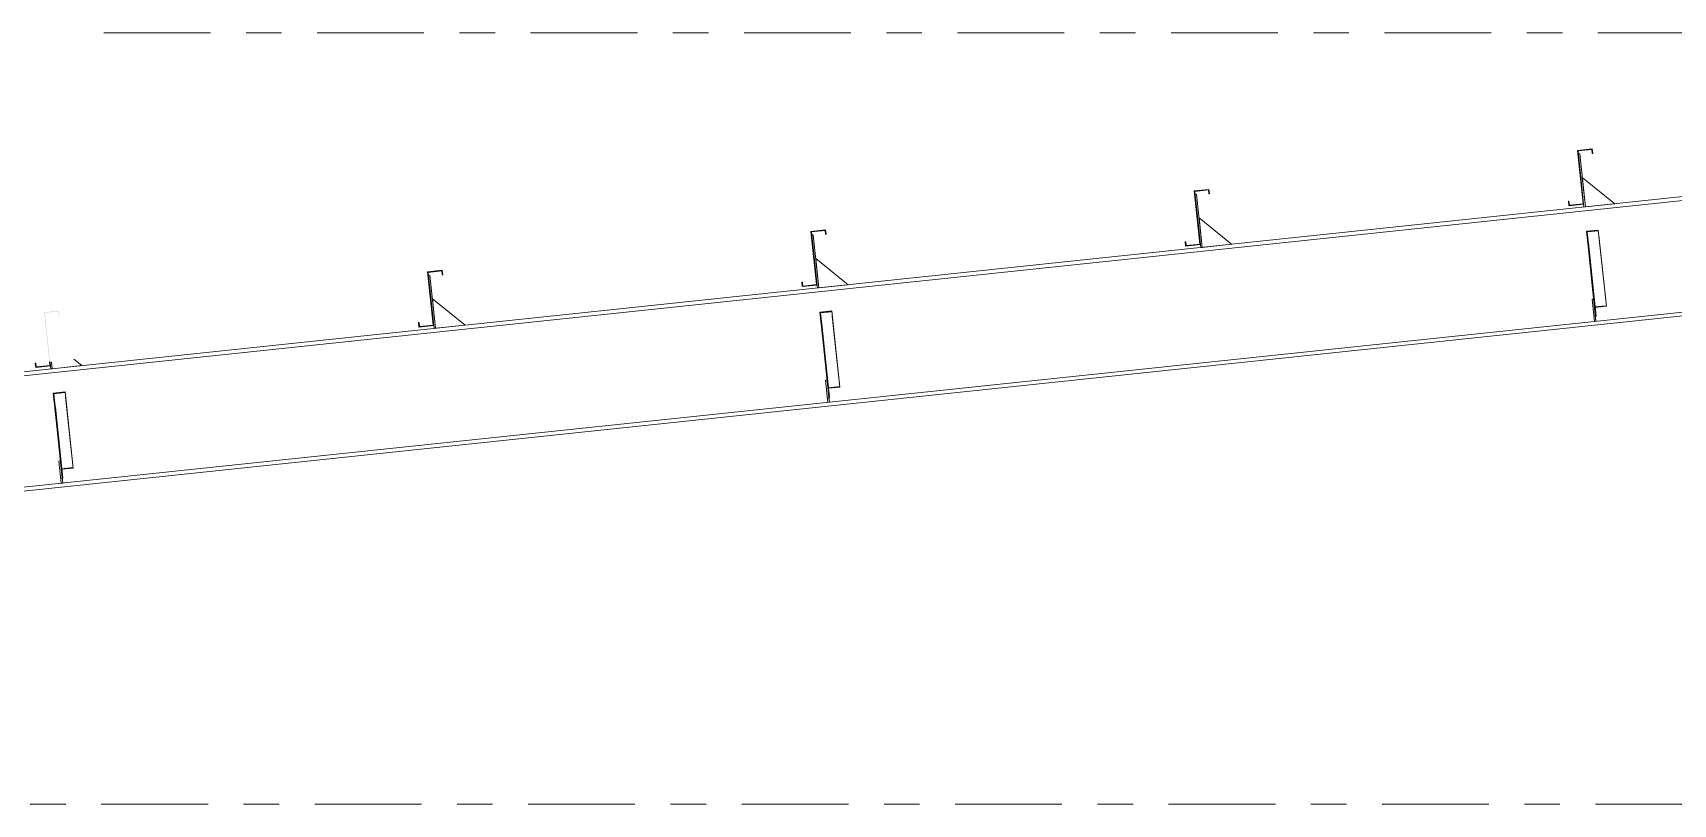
# Model space of a CAD drawing. Header units: millimetres. Extents: x -49 to 773, y -82 to 492.
# Drawn here: x 132.08 to 178.18, y 256.35 to 278.02 of the extents above; entities that cross this region are included whole.
import ezdxf

# ---------------------------------------------------------------- set-up
doc = ezdxf.new("R2010")
doc.units = ezdxf.units.MM
for name, pattern in [('XKITLINE00', [0]), ('XKITLINE02', [4, 2, -2]), ('XKITLINE03', [6, 3, -1, 1, -1])]:
    doc.linetypes.add(name, pattern=pattern)
doc.layers.add('Part', color=2, linetype='Continuous', lineweight=0)
doc.layers.add('S-grid', color=1, linetype='Continuous', lineweight=0)

# ---------------------------------------------------------------- blocks, each defined once
blk = doc.blocks.new('*A205')
at = {"layer": 'Part'}
blk.add_hatch(color=3, dxfattribs=at).paths.add_polyline_path([(154.199, 270.172), (154.53, 270.207), (154.532, 270.186), (154.217, 270.153), (154.259, 269.754), (154.243, 269.752)], flags=17)
blk = doc.blocks.new('*A206')
at = {"layer": 'Part'}
blk.add_hatch(color=3, dxfattribs=at).paths.add_polyline_path([(175.746, 272.445), (176.077, 272.48), (176.079, 272.459), (175.765, 272.426), (175.807, 272.027), (175.79, 272.025)], flags=17)
blk = doc.blocks.new('*A209')
at = {"layer": 'Part'}
blk.add_hatch(color=3, dxfattribs=at).paths.add_polyline_path([(132.397, 270.168), (132.811, 270.212), (132.825, 270.088), (132.81, 270.086), (132.798, 270.196), (132.414, 270.155), (132.571, 268.662), (132.157, 268.618), (132.144, 268.742), (132.159, 268.744), (132.17, 268.634), (132.555, 268.675)], flags=17)
blk = doc.blocks.new('*A210')
at = {"layer": 'Part'}
blk.add_hatch(color=3, dxfattribs=at).paths.add_polyline_path([(143.171, 271.305), (143.585, 271.348), (143.598, 271.224), (143.583, 271.223), (143.572, 271.332), (143.187, 271.291), (143.345, 269.798), (142.93, 269.754), (142.917, 269.879), (142.932, 269.88), (142.944, 269.771), (143.328, 269.811)], flags=17)
blk = doc.blocks.new('*A211')
at = {"layer": 'Part'}
blk.add_hatch(color=3, dxfattribs=at).paths.add_polyline_path([(143.171, 271.305), (143.585, 271.348), (143.598, 271.224), (143.583, 271.223), (143.572, 271.332), (143.187, 271.291), (143.345, 269.798), (142.93, 269.754), (142.917, 269.879), (142.932, 269.88), (142.944, 269.771), (143.328, 269.811)], flags=17)
blk = doc.blocks.new('*A214')
at = {"layer": 'Part'}
blk.add_hatch(color=3, dxfattribs=at).paths.add_polyline_path([(132.651, 267.9), (132.983, 267.935), (132.985, 267.914), (132.67, 267.88), (132.712, 267.481), (132.696, 267.48)], flags=17)
blk = doc.blocks.new('*A215')
at = {"layer": 'Part'}
blk.add_hatch(color=3, dxfattribs=at).paths.add_polyline_path([(153.944, 272.441), (154.359, 272.485), (154.372, 272.361), (154.357, 272.359), (154.345, 272.468), (153.961, 272.428), (154.118, 270.934), (153.704, 270.891), (153.691, 271.015), (153.706, 271.017), (153.717, 270.907), (154.102, 270.948)], flags=17)
blk = doc.blocks.new('*A216')
at = {"layer": 'Part'}
blk.add_hatch(color=3, dxfattribs=at).paths.add_polyline_path([(153.944, 272.441), (154.359, 272.485), (154.372, 272.361), (154.357, 272.359), (154.345, 272.468), (153.961, 272.428), (154.118, 270.934), (153.704, 270.891), (153.691, 271.015), (153.706, 271.017), (153.717, 270.907), (154.102, 270.948)], flags=17)
blk = doc.blocks.new('*A217')
at = {"layer": 'Part'}
blk.add_hatch(color=3, dxfattribs=at).paths.add_polyline_path([(164.718, 273.577), (165.132, 273.621), (165.145, 273.497), (165.13, 273.495), (165.119, 273.605), (164.734, 273.564), (164.892, 272.071), (164.477, 272.027), (164.464, 272.151), (164.479, 272.153), (164.491, 272.044), (164.875, 272.084)], flags=17)
blk = doc.blocks.new('*A218')
at = {"layer": 'Part'}
blk.add_hatch(color=3, dxfattribs=at).paths.add_polyline_path([(164.718, 273.577), (165.132, 273.621), (165.145, 273.497), (165.13, 273.495), (165.119, 273.605), (164.734, 273.564), (164.892, 272.071), (164.477, 272.027), (164.464, 272.151), (164.479, 272.153), (164.491, 272.044), (164.875, 272.084)], flags=17)
blk = doc.blocks.new('*A219')
at = {"layer": 'Part'}
blk.add_hatch(color=3, dxfattribs=at).paths.add_polyline_path([(175.491, 274.714), (175.906, 274.758), (175.919, 274.633), (175.904, 274.632), (175.892, 274.741), (175.508, 274.701), (175.665, 273.207), (175.251, 273.163), (175.238, 273.288), (175.253, 273.289), (175.264, 273.18), (175.649, 273.22)], flags=17)
blk = doc.blocks.new('*A220')
at = {"layer": 'Part'}
blk.add_hatch(color=3, dxfattribs=at).paths.add_polyline_path([(175.491, 274.714), (175.906, 274.758), (175.919, 274.633), (175.904, 274.632), (175.892, 274.741), (175.508, 274.701), (175.665, 273.207), (175.251, 273.163), (175.238, 273.288), (175.253, 273.289), (175.264, 273.18), (175.649, 273.22)], flags=17)
blk = doc.blocks.new('*A225')
at = {"layer": 'Part'}
blk.add_hatch(color=3, dxfattribs=at).paths.add_polyline_path([(132.397, 270.168), (132.811, 270.212), (132.825, 270.088), (132.81, 270.086), (132.798, 270.196), (132.414, 270.155), (132.571, 268.662), (132.157, 268.618), (132.144, 268.742), (132.159, 268.744), (132.17, 268.634), (132.555, 268.675)], flags=17)
blk = doc.blocks.new('*A1010')
at = {"layer": 'S-grid', "color": 1, "linetype": 'XKITLINE03', "lineweight": 0}
blk.add_line((134.068, 278.019), (310.099, 278.019), dxfattribs=at)
blk = doc.blocks.new('*A1011')
at = {"layer": 'S-grid', "color": 1, "linetype": 'XKITLINE03', "lineweight": 0}
blk.add_line((-10, 256.353), (505.59, 256.353), dxfattribs=at)
blk = doc.blocks.new('*A1212')
at = {"layer": 'Part', "color": 2, "linetype": 'XKITLINE00', "lineweight": 0}
for p, q in [((187.084, 274.328), (114.45, 266.667)), ((187.095, 274.22), (114.462, 266.559)), ((187.093, 274.245), (187.095, 274.22)), ((187.422, 271.121), (122.476, 264.27)), ((187.422, 271.121), (187.434, 271.013)), ((187.434, 271.013), (122.487, 264.162)), ((122.145, 264.235), (114.788, 263.459)), ((122.156, 264.128), (114.8, 263.352))]:
    blk.add_line(p, q, dxfattribs=at)
at = {"layer": 'Part', "color": 7, "linetype": 'XKITLINE02', "lineweight": 0}
for p, q in [((187.084, 274.328), (187.093, 274.245)), ((187.095, 274.22), (187.422, 271.121)), ((114.45, 266.667), (114.8, 263.352)), ((122.476, 264.27), (122.145, 264.235)), ((122.487, 264.162), (122.156, 264.128))]:
    blk.add_line(p, q, dxfattribs=at)
blk = doc.blocks.new('*A1226')
at = {"layer": 'Part', "color": 2, "linetype": 'XKITLINE00', "lineweight": 0}
for p, q in [((154.199, 270.172), (154.53, 270.207)), ((154.532, 270.186), (154.217, 270.153)), ((154.53, 270.207), (154.756, 268.068)), ((154.243, 269.752), (154.199, 270.172)), ((154.217, 270.153), (154.259, 269.754)), ((154.259, 269.754), (154.243, 269.752)), ((154.243, 269.752), (154.427, 268.006)), ((154.467, 267.786), (154.259, 269.754)), ((154.441, 268.034), (154.756, 268.068)), ((154.451, 267.784), (154.467, 267.786))]:
    blk.add_line(p, q, dxfattribs=at)
at = {"layer": 'Part', "color": 7, "linetype": 'XKITLINE02', "lineweight": 0}
for p, q in [((154.423, 268.046), (154.754, 268.081)), ((154.427, 268.006), (154.451, 267.784))]:
    blk.add_line(p, q, dxfattribs=at)
blk = doc.blocks.new('*A1227')
at = {"layer": 'Part', "color": 7, "linetype": 'XKITLINE02', "lineweight": 0}
for p, q in [((154.756, 268.068), (154.53, 270.207)), ((154.451, 267.784), (154.199, 270.172)), ((154.467, 267.786), (154.217, 270.153)), ((154.423, 268.046), (154.754, 268.081)), ((154.441, 268.034), (154.756, 268.068)), ((154.451, 267.784), (154.467, 267.786))]:
    blk.add_line(p, q, dxfattribs=at)
blk = doc.blocks.new('*A1228')
at = {"layer": 'Part', "color": 7, "linetype": 'XKITLINE02', "lineweight": 0}
for p, q in [((154.4, 268.266), (154.358, 268.261)), ((154.358, 268.261), (154.424, 267.64)), ((154.465, 267.644), (154.4, 268.266)), ((154.411, 267.764), (154.452, 267.769)), ((154.424, 267.64), (154.465, 267.644))]:
    blk.add_line(p, q, dxfattribs=at)
blk = doc.blocks.new('*A1229')
at = {"layer": 'Part', "color": 2, "linetype": 'XKITLINE00', "lineweight": 0}
for p, q in [((154.011, 272.348), (153.97, 272.343)), ((154.168, 270.856), (154.011, 272.348)), ((154.118, 270.934), (154.127, 270.852))]:
    blk.add_line(p, q, dxfattribs=at)
at = {"layer": 'Part', "color": 7, "linetype": 'XKITLINE02', "lineweight": 0}
for p, q in [((153.97, 272.343), (154.118, 270.934)), ((154.127, 270.852), (154.168, 270.856))]:
    blk.add_line(p, q, dxfattribs=at)
blk = doc.blocks.new('*A1230')
at = {"layer": 'Part', "color": 2, "linetype": 'XKITLINE00', "lineweight": 0}
for p, q in [((154.358, 268.261), (154.4, 268.266)), ((154.424, 267.64), (154.358, 268.261)), ((154.427, 268.006), (154.465, 267.644))]:
    blk.add_line(p, q, dxfattribs=at)
at = {"layer": 'Part', "color": 7, "linetype": 'XKITLINE02', "lineweight": 0}
for p, q in [((154.4, 268.266), (154.427, 268.006)), ((154.411, 267.764), (154.452, 267.769)), ((154.465, 267.644), (154.424, 267.64))]:
    blk.add_line(p, q, dxfattribs=at)
blk = doc.blocks.new('*A1231')
at = {"layer": 'Part', "color": 2, "linetype": 'XKITLINE00', "lineweight": 0}
blk.add_line((154.997, 270.943), (154.081, 271.685), dxfattribs=at)
at = {"layer": 'Part', "color": 7, "linetype": 'XKITLINE02', "lineweight": 0}
for p, q in [((154.081, 271.685), (154.168, 270.856)), ((154.168, 270.856), (154.997, 270.943))]:
    blk.add_line(p, q, dxfattribs=at)
blk = doc.blocks.new('*A1232')
at = {"layer": 'Part', "color": 2, "linetype": 'XKITLINE00', "lineweight": 0}
blk.add_line((176.544, 273.216), (175.628, 273.957), dxfattribs=at)
at = {"layer": 'Part', "color": 7, "linetype": 'XKITLINE02', "lineweight": 0}
for p, q in [((175.628, 273.957), (175.716, 273.129)), ((175.716, 273.129), (176.544, 273.216))]:
    blk.add_line(p, q, dxfattribs=at)
blk = doc.blocks.new('*A1233')
at = {"layer": 'Part', "color": 2, "linetype": 'XKITLINE00', "lineweight": 0}
for p, q in [((164.785, 273.484), (164.743, 273.48)), ((164.942, 271.992), (164.785, 273.484)), ((164.892, 272.071), (164.901, 271.988))]:
    blk.add_line(p, q, dxfattribs=at)
at = {"layer": 'Part', "color": 7, "linetype": 'XKITLINE02', "lineweight": 0}
for p, q in [((164.743, 273.48), (164.892, 272.071)), ((164.901, 271.988), (164.942, 271.992))]:
    blk.add_line(p, q, dxfattribs=at)
blk = doc.blocks.new('*A1234')
at = {"layer": 'Part', "color": 2, "linetype": 'XKITLINE00', "lineweight": 0}
blk.add_line((165.771, 272.08), (164.855, 272.821), dxfattribs=at)
at = {"layer": 'Part', "color": 7, "linetype": 'XKITLINE02', "lineweight": 0}
for p, q in [((164.855, 272.821), (164.942, 271.992)), ((164.942, 271.992), (165.771, 272.08))]:
    blk.add_line(p, q, dxfattribs=at)
blk = doc.blocks.new('*A1235')
at = {"layer": 'Part', "color": 2, "linetype": 'XKITLINE00', "lineweight": 0}
for p, q in [((175.905, 270.534), (175.947, 270.539)), ((175.971, 269.913), (175.905, 270.534)), ((175.974, 270.279), (176.012, 269.917))]:
    blk.add_line(p, q, dxfattribs=at)
at = {"layer": 'Part', "color": 7, "linetype": 'XKITLINE02', "lineweight": 0}
for p, q in [((175.947, 270.539), (175.974, 270.279)), ((175.958, 270.037), (175.999, 270.041)), ((176.012, 269.917), (175.971, 269.913))]:
    blk.add_line(p, q, dxfattribs=at)
blk = doc.blocks.new('*A1236')
at = {"layer": 'Part', "color": 2, "linetype": 'XKITLINE00', "lineweight": 0}
for p, q in [((175.558, 274.62), (175.517, 274.616)), ((175.716, 273.129), (175.558, 274.62)), ((175.665, 273.207), (175.674, 273.124))]:
    blk.add_line(p, q, dxfattribs=at)
at = {"layer": 'Part', "color": 7, "linetype": 'XKITLINE02', "lineweight": 0}
for p, q in [((175.517, 274.616), (175.665, 273.207)), ((175.674, 273.124), (175.716, 273.129))]:
    blk.add_line(p, q, dxfattribs=at)
blk = doc.blocks.new('*A1237')
at = {"layer": 'Part', "color": 7, "linetype": 'XKITLINE02', "lineweight": 0}
for p, q in [((175.947, 270.539), (175.905, 270.534)), ((175.905, 270.534), (175.971, 269.913)), ((176.012, 269.917), (175.947, 270.539)), ((175.958, 270.037), (175.999, 270.041)), ((175.971, 269.913), (176.012, 269.917))]:
    blk.add_line(p, q, dxfattribs=at)
blk = doc.blocks.new('*A1238')
at = {"layer": 'Part', "color": 7, "linetype": 'XKITLINE02', "lineweight": 0}
for p, q in [((175.998, 270.057), (175.746, 272.445)), ((176.014, 270.059), (175.765, 272.426)), ((176.303, 270.34), (176.077, 272.48)), ((175.97, 270.319), (176.302, 270.353)), ((175.988, 270.307), (176.303, 270.34)), ((175.998, 270.057), (176.014, 270.059))]:
    blk.add_line(p, q, dxfattribs=at)
blk = doc.blocks.new('*A1239')
at = {"layer": 'Part', "color": 2, "linetype": 'XKITLINE00', "lineweight": 0}
for p, q in [((175.746, 272.445), (176.077, 272.48)), ((175.79, 272.025), (175.746, 272.445)), ((176.079, 272.459), (175.765, 272.426)), ((175.765, 272.426), (175.807, 272.027)), ((176.077, 272.48), (176.303, 270.34)), ((175.807, 272.027), (175.79, 272.025)), ((175.79, 272.025), (175.974, 270.279)), ((176.014, 270.059), (175.807, 272.027)), ((175.988, 270.307), (176.303, 270.34)), ((175.998, 270.057), (176.014, 270.059))]:
    blk.add_line(p, q, dxfattribs=at)
at = {"layer": 'Part', "color": 7, "linetype": 'XKITLINE02', "lineweight": 0}
for p, q in [((175.97, 270.319), (176.302, 270.353)), ((175.974, 270.279), (175.998, 270.057))]:
    blk.add_line(p, q, dxfattribs=at)
blk = doc.blocks.new('*A1251')
at = {"layer": 'Part', "color": 2, "linetype": 'XKITLINE00', "lineweight": 0}
for p, q in [((132.144, 268.742), (132.159, 268.744)), ((132.144, 268.734), (132.144, 268.742)), ((132.157, 268.618), (132.144, 268.734)), ((132.571, 268.662), (132.157, 268.618)), ((132.159, 268.744), (132.159, 268.736)), ((132.159, 268.736), (132.17, 268.634)), ((132.17, 268.634), (132.555, 268.675)), ((132.555, 268.675), (132.544, 268.776)), ((132.559, 268.778), (132.571, 268.662))]:
    blk.add_line(p, q, dxfattribs=at)
blk = doc.blocks.new('*A1252')
at = {"layer": 'Part', "color": 2, "linetype": 'XKITLINE00', "lineweight": 0}
for p, q in [((143.171, 271.305), (143.585, 271.348)), ((143.328, 269.811), (143.171, 271.305)), ((143.572, 271.332), (143.187, 271.291)), ((143.187, 271.291), (143.345, 269.798)), ((143.583, 271.223), (143.572, 271.332)), ((143.598, 271.224), (143.583, 271.223)), ((143.585, 271.348), (143.598, 271.224)), ((142.917, 269.879), (142.932, 269.88)), ((142.93, 269.754), (142.917, 269.879)), ((143.345, 269.798), (142.93, 269.754)), ((142.932, 269.88), (142.944, 269.771)), ((142.944, 269.771), (143.328, 269.811))]:
    blk.add_line(p, q, dxfattribs=at)
blk = doc.blocks.new('*A1253')
at = {"layer": 'Part', "color": 2, "linetype": 'XKITLINE00', "lineweight": 0}
for p, q in [((143.171, 271.305), (143.585, 271.348)), ((143.328, 269.811), (143.171, 271.305)), ((143.572, 271.332), (143.187, 271.291)), ((143.187, 271.291), (143.345, 269.798)), ((143.583, 271.223), (143.572, 271.332)), ((143.598, 271.224), (143.583, 271.223)), ((143.585, 271.348), (143.598, 271.224)), ((142.917, 269.879), (142.932, 269.88)), ((142.93, 269.754), (142.917, 269.879)), ((143.345, 269.798), (142.93, 269.754)), ((142.932, 269.88), (142.944, 269.771)), ((142.944, 269.771), (143.328, 269.811))]:
    blk.add_line(p, q, dxfattribs=at)
blk = doc.blocks.new('*A1273')
at = {"layer": 'Part', "color": 2, "linetype": 'XKITLINE00', "lineweight": 0}
blk.add_line((133.45, 268.671), (133.23, 268.849), dxfattribs=at)
at = {"layer": 'Part', "color": 7, "linetype": 'XKITLINE02', "lineweight": 0}
for p, q in [((132.6, 268.782), (132.621, 268.583)), ((132.621, 268.583), (133.45, 268.671))]:
    blk.add_line(p, q, dxfattribs=at)
blk = doc.blocks.new('*A1274')
at = {"layer": 'Part', "color": 2, "linetype": 'XKITLINE00', "lineweight": 0}
for p, q in [((132.811, 265.989), (132.853, 265.993)), ((132.877, 265.367), (132.811, 265.989)), ((132.88, 265.733), (132.918, 265.372))]:
    blk.add_line(p, q, dxfattribs=at)
at = {"layer": 'Part', "color": 7, "linetype": 'XKITLINE02', "lineweight": 0}
for p, q in [((132.853, 265.993), (132.88, 265.733)), ((132.864, 265.492), (132.905, 265.496)), ((132.918, 265.372), (132.877, 265.367))]:
    blk.add_line(p, q, dxfattribs=at)
blk = doc.blocks.new('*A1275')
at = {"layer": 'Part', "color": 7, "linetype": 'XKITLINE02', "lineweight": 0}
for p, q in [((132.559, 268.778), (132.571, 268.662)), ((132.58, 268.579), (132.621, 268.583))]:
    blk.add_line(p, q, dxfattribs=at)
at = {"layer": 'Part', "color": 2, "linetype": 'XKITLINE00', "lineweight": 0}
for p, q in [((132.571, 268.662), (132.58, 268.579)), ((132.621, 268.583), (132.6, 268.782))]:
    blk.add_line(p, q, dxfattribs=at)
blk = doc.blocks.new('*A1276')
at = {"layer": 'Part', "color": 7, "linetype": 'XKITLINE02', "lineweight": 0}
for p, q in [((132.853, 265.993), (132.811, 265.989)), ((132.811, 265.989), (132.877, 265.367)), ((132.918, 265.372), (132.853, 265.993)), ((132.864, 265.492), (132.905, 265.496)), ((132.877, 265.367), (132.918, 265.372))]:
    blk.add_line(p, q, dxfattribs=at)
blk = doc.blocks.new('*A1277')
at = {"layer": 'Part', "color": 7, "linetype": 'XKITLINE02', "lineweight": 0}
for p, q in [((132.903, 265.511), (132.651, 267.9)), ((132.92, 265.513), (132.67, 267.88)), ((133.209, 265.795), (132.983, 267.935)), ((132.876, 265.773), (133.207, 265.808)), ((132.894, 265.762), (133.209, 265.795)), ((132.903, 265.511), (132.92, 265.513))]:
    blk.add_line(p, q, dxfattribs=at)
blk = doc.blocks.new('*A1278')
at = {"layer": 'Part', "color": 2, "linetype": 'XKITLINE00', "lineweight": 0}
for p, q in [((132.651, 267.9), (132.983, 267.935)), ((132.696, 267.48), (132.651, 267.9)), ((132.67, 267.88), (132.985, 267.914)), ((132.92, 265.513), (132.67, 267.88)), ((132.983, 267.935), (133.209, 265.795)), ((132.696, 267.48), (132.712, 267.481)), ((132.696, 267.48), (132.88, 265.733)), ((132.894, 265.762), (133.209, 265.795)), ((132.903, 265.511), (132.92, 265.513))]:
    blk.add_line(p, q, dxfattribs=at)
at = {"layer": 'Part', "color": 7, "linetype": 'XKITLINE02', "lineweight": 0}
for p, q in [((132.876, 265.773), (133.207, 265.808)), ((132.88, 265.733), (132.903, 265.511))]:
    blk.add_line(p, q, dxfattribs=at)
blk = doc.blocks.new('*A1279')
at = {"layer": 'Part', "color": 2, "linetype": 'XKITLINE00', "lineweight": 0}
blk.add_line((144.224, 269.807), (143.307, 270.548), dxfattribs=at)
at = {"layer": 'Part', "color": 7, "linetype": 'XKITLINE02', "lineweight": 0}
for p, q in [((143.307, 270.548), (143.395, 269.72)), ((143.395, 269.72), (144.224, 269.807))]:
    blk.add_line(p, q, dxfattribs=at)
blk = doc.blocks.new('*A1280')
at = {"layer": 'Part', "color": 2, "linetype": 'XKITLINE00', "lineweight": 0}
for p, q in [((143.237, 271.211), (143.196, 271.207)), ((143.395, 269.72), (143.237, 271.211)), ((143.345, 269.798), (143.353, 269.715))]:
    blk.add_line(p, q, dxfattribs=at)
at = {"layer": 'Part', "color": 7, "linetype": 'XKITLINE02', "lineweight": 0}
for p, q in [((143.196, 271.207), (143.345, 269.798)), ((143.353, 269.715), (143.395, 269.72))]:
    blk.add_line(p, q, dxfattribs=at)
blk = doc.blocks.new('*A1283')
at = {"layer": 'Part', "color": 2, "linetype": 'XKITLINE00', "lineweight": 0}
for p, q in [((153.944, 272.441), (154.359, 272.485)), ((154.102, 270.948), (153.944, 272.441)), ((154.345, 272.468), (153.961, 272.428)), ((153.961, 272.428), (154.118, 270.934)), ((154.357, 272.359), (154.345, 272.468)), ((154.372, 272.361), (154.357, 272.359)), ((154.359, 272.485), (154.372, 272.361)), ((153.691, 271.015), (153.706, 271.017)), ((153.704, 270.891), (153.691, 271.015)), ((154.118, 270.934), (153.704, 270.891)), ((153.706, 271.017), (153.717, 270.907)), ((153.717, 270.907), (154.102, 270.948))]:
    blk.add_line(p, q, dxfattribs=at)
blk = doc.blocks.new('*A1284')
at = {"layer": 'Part', "color": 2, "linetype": 'XKITLINE00', "lineweight": 0}
for p, q in [((153.944, 272.441), (154.359, 272.485)), ((154.102, 270.948), (153.944, 272.441)), ((154.345, 272.468), (153.961, 272.428)), ((153.961, 272.428), (154.118, 270.934)), ((154.357, 272.359), (154.345, 272.468)), ((154.372, 272.361), (154.357, 272.359)), ((154.359, 272.485), (154.372, 272.361)), ((153.691, 271.015), (153.706, 271.017)), ((153.704, 270.891), (153.691, 271.015)), ((154.118, 270.934), (153.704, 270.891)), ((153.706, 271.017), (153.717, 270.907)), ((153.717, 270.907), (154.102, 270.948))]:
    blk.add_line(p, q, dxfattribs=at)
blk = doc.blocks.new('*A1285')
at = {"layer": 'Part', "color": 2, "linetype": 'XKITLINE00', "lineweight": 0}
for p, q in [((164.718, 273.577), (165.132, 273.621)), ((164.875, 272.084), (164.718, 273.577)), ((165.119, 273.605), (164.734, 273.564)), ((164.734, 273.564), (164.892, 272.071)), ((165.13, 273.495), (165.119, 273.605)), ((165.145, 273.497), (165.13, 273.495)), ((165.132, 273.621), (165.145, 273.497)), ((164.464, 272.151), (164.479, 272.153)), ((164.477, 272.027), (164.464, 272.151)), ((164.892, 272.071), (164.477, 272.027)), ((164.479, 272.153), (164.491, 272.044)), ((164.491, 272.044), (164.875, 272.084))]:
    blk.add_line(p, q, dxfattribs=at)
blk = doc.blocks.new('*A1286')
at = {"layer": 'Part', "color": 2, "linetype": 'XKITLINE00', "lineweight": 0}
for p, q in [((164.718, 273.577), (165.132, 273.621)), ((164.875, 272.084), (164.718, 273.577)), ((165.119, 273.605), (164.734, 273.564)), ((164.734, 273.564), (164.892, 272.071)), ((165.13, 273.495), (165.119, 273.605)), ((165.145, 273.497), (165.13, 273.495)), ((165.132, 273.621), (165.145, 273.497)), ((164.464, 272.151), (164.479, 272.153)), ((164.477, 272.027), (164.464, 272.151)), ((164.892, 272.071), (164.477, 272.027)), ((164.479, 272.153), (164.491, 272.044)), ((164.491, 272.044), (164.875, 272.084))]:
    blk.add_line(p, q, dxfattribs=at)
blk = doc.blocks.new('*A1287')
at = {"layer": 'Part', "color": 2, "linetype": 'XKITLINE00', "lineweight": 0}
for p, q in [((175.491, 274.714), (175.906, 274.758)), ((175.649, 273.22), (175.491, 274.714)), ((175.892, 274.741), (175.508, 274.701)), ((175.508, 274.701), (175.665, 273.207)), ((175.904, 274.632), (175.892, 274.741)), ((175.919, 274.633), (175.904, 274.632)), ((175.906, 274.758), (175.919, 274.633)), ((175.238, 273.288), (175.253, 273.289)), ((175.251, 273.163), (175.238, 273.288)), ((175.665, 273.207), (175.251, 273.163)), ((175.253, 273.289), (175.264, 273.18)), ((175.264, 273.18), (175.649, 273.22))]:
    blk.add_line(p, q, dxfattribs=at)
blk = doc.blocks.new('*A1288')
at = {"layer": 'Part', "color": 2, "linetype": 'XKITLINE00', "lineweight": 0}
for p, q in [((175.491, 274.714), (175.906, 274.758)), ((175.649, 273.22), (175.491, 274.714)), ((175.892, 274.741), (175.508, 274.701)), ((175.508, 274.701), (175.665, 273.207)), ((175.904, 274.632), (175.892, 274.741)), ((175.919, 274.633), (175.904, 274.632)), ((175.906, 274.758), (175.919, 274.633)), ((175.238, 273.288), (175.253, 273.289)), ((175.251, 273.163), (175.238, 273.288)), ((175.665, 273.207), (175.251, 273.163)), ((175.253, 273.289), (175.264, 273.18)), ((175.264, 273.18), (175.649, 273.22))]:
    blk.add_line(p, q, dxfattribs=at)
blk = doc.blocks.new('*A1293')
at = {"layer": 'Part', "color": 2, "linetype": 'XKITLINE00', "lineweight": 0}
for p, q in [((132.144, 268.742), (132.159, 268.744)), ((132.144, 268.734), (132.144, 268.742)), ((132.157, 268.618), (132.144, 268.734)), ((132.571, 268.662), (132.157, 268.618)), ((132.159, 268.744), (132.159, 268.736)), ((132.159, 268.736), (132.17, 268.634)), ((132.17, 268.634), (132.555, 268.675)), ((132.555, 268.675), (132.544, 268.776)), ((132.559, 268.778), (132.571, 268.662))]:
    blk.add_line(p, q, dxfattribs=at)

msp = doc.modelspace()

# ---------------------------------------------------------------- block references
at = {"lineweight": 0}
for name in ['*A1010', '*A219', '*A220', '*A1287', '*A1288', '*A1236', '*A1212', '*A1232', '*A217', '*A218', '*A1285', '*A1286', '*A1233', '*A1234', '*A215', '*A216', '*A1283', '*A1284', '*A1229', '*A206', '*A1238', '*A1239', '*A1231', '*A210', '*A211', '*A1252', '*A1253', '*A1280', '*A209', '*A225', '*A1279', '*A205', '*A1226', '*A1227', '*A1235', '*A1237', '*A1273', '*A1251', '*A1293', '*A1275', '*A214', '*A1277', '*A1278', '*A1228', '*A1230', '*A1274', '*A1276', '*A1011']:
    msp.add_blockref(name, (0, 0), dxfattribs=at)

doc.saveas('drawing.dxf')
